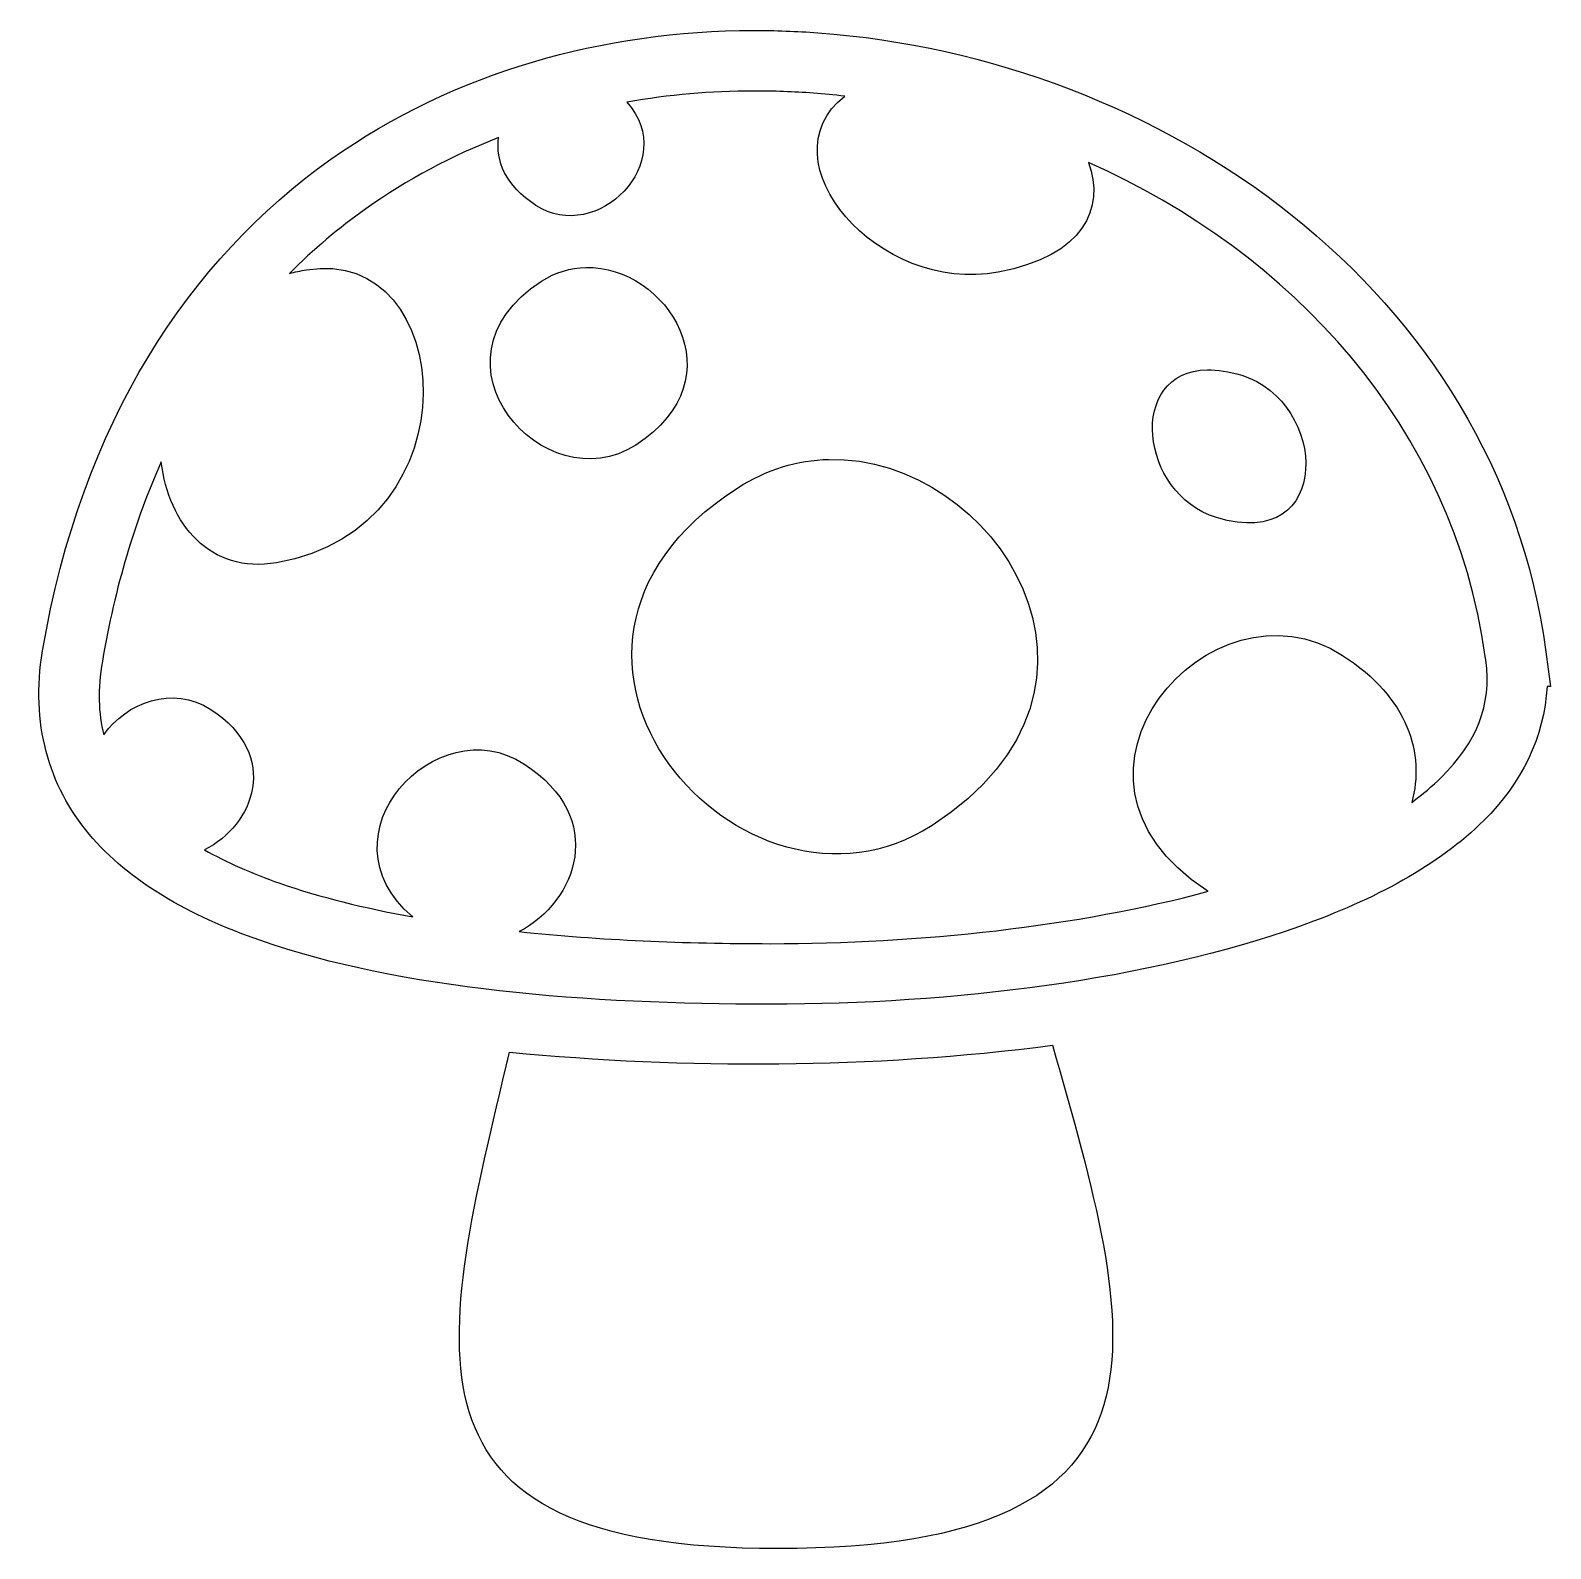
# Model space of a CAD drawing. Header units: centimetres. Extents: x -10 to 9.8, y -10 to 9.7.
import ezdxf

# ---------------------------------------------------------------- set-up
doc = ezdxf.new("R2010")
doc.units = ezdxf.units.CM
doc.header["$MEASUREMENT"] = 0
doc.layers.add('Layer 1', color=7, linetype='Continuous')

msp = doc.modelspace()

# ---------------------------------------------------------------- linework, layer by layer
at = {"layer": 'Layer 1'}
for points, knots in [([(-0.55345, 9.71575), (-2.50372, 9.71082), (-4.4391, 9.18317), (-6.0511, 8.03957), (-6.0511, 8.03957), (-7.89342, 6.73254), (-9.29551, 4.61739), (-9.79878, 1.64455), (-9.79878, 1.64455), (-9.95699, 0.71011), (-9.71824, -0.11229), (-9.19392, -0.73668), (-9.19392, -0.73668), (-8.66977, -1.36093), (-7.89228, -1.79742), (-6.97487, -2.11895), (-6.97487, -2.11895), (-5.14014, -2.76201), (-2.7046, -2.9505), (-0.33999, -2.9505), (-0.33999, -2.9505), (2.03807, -2.9505), (4.58789, -2.63728), (6.54258, -1.93847), (6.54258, -1.93847), (7.51995, -1.58898), (8.35285, -1.14403), (8.94088, -0.55873), (8.94088, -0.55873), (9.42286, -0.07907), (9.72795, 0.52035), (9.76189, 1.18466), (9.76189, 1.18466), (9.76189, 1.18466), (9.80802, 1.18467), (9.80802, 1.18467), (9.80802, 1.18467), (9.80802, 1.18467), (9.74738, 1.6314), (9.74738, 1.6314), (9.74738, 1.6314), (9.11465, 6.36159), (4.735, 9.35982), (0.28194, 9.68548), (0.28194, 9.68548), (0.00363, 9.7058), (-0.27485, 9.71647), (-0.55341, 9.71576), (-0.55341, 9.71576), (-0.55341, 9.71576), (-0.55345, 9.71575), (-0.55345, 9.71575)], [0, 0, 0, 0, 0.07142857, 0.07142857, 0.07142857, 0.07142857, 0.14285714, 0.14285714, 0.14285714, 0.14285714, 0.21428571, 0.21428571, 0.21428571, 0.21428571, 0.28571429, 0.28571429, 0.28571429, 0.28571429, 0.35714286, 0.35714286, 0.35714286, 0.35714286, 0.42857143, 0.42857143, 0.42857143, 0.42857143, 0.5, 0.5, 0.5, 0.5, 0.57142857, 0.57142857, 0.57142857, 0.57142857, 0.64285714, 0.64285714, 0.64285714, 0.64285714, 0.71428571, 0.71428571, 0.71428571, 0.71428571, 0.78571429, 0.78571429, 0.78571429, 0.78571429, 0.85714286, 0.85714286, 0.85714286, 0.85714286, 1, 1, 1, 1]), ([(-0.5508, 8.92776), (-0.29261, 8.92835), (-0.03475, 8.9189), (0.22404, 8.90006), (0.22404, 8.90006), (0.35957, 8.89011), (0.49467, 8.87699), (0.62991, 8.86181), (0.62991, 8.86181), (-0.43104, 8.01955), (1.06685, 6.27586), (2.62762, 6.57158), (2.62762, 6.57158), (3.74781, 6.78394), (4.01385, 7.40651), (3.8004, 7.99871), (3.8004, 7.99871), (6.44083, 6.81826), (8.5405, 4.56864), (8.9594, 1.57202), (8.9594, 1.57202), (8.9594, 1.57202), (8.96594, 1.52732), (8.96594, 1.52732), (8.96594, 1.52732), (9.04551, 0.93225), (8.84673, 0.45836), (8.38487, -0.00127), (8.38487, -0.00127), (8.27355, -0.11205), (8.14565, -0.21978), (8.00397, -0.32419), (8.00397, -0.32419), (8.17205, 0.30496), (7.9656, 1.02949), (7.10263, 1.58787), (7.10263, 1.58787), (5.39997, 2.6898), (3.03705, 0.01981), (5.3382, -1.46931), (5.3382, -1.46931), (5.34469, -1.47353), (5.3514, -1.47703), (5.35802, -1.48112), (5.35802, -1.48112), (3.66751, -1.93843), (1.59891, -2.16243), (-0.34001, -2.16243), (-0.34001, -2.16243), (-1.44131, -2.16243), (-2.55606, -2.11583), (-3.60276, -2.00569), (-3.60276, -2.00569), (-2.85445, -1.61808), (-2.44597, -0.53108), (-3.53951, 0.1765), (-3.53951, 0.1765), (-4.67699, 0.91267), (-6.2351, -0.7509), (-4.98638, -1.81328), (-4.98638, -1.81328), (-5.61544, -1.70035), (-6.19922, -1.55665), (-6.71527, -1.37579), (-6.71527, -1.37579), (-7.0791, -1.24827), (-7.40725, -1.10305), (-7.69441, -0.94091), (-7.69441, -0.94091), (-7.05557, -0.63325), (-6.69195, 0.28829), (-7.6126, 0.88412), (-7.6126, 0.88412), (-8.11048, 1.20628), (-8.70576, 0.97394), (-9.00414, 0.5534), (-9.00414, 0.5534), (-9.07507, 0.83382), (-9.08312, 1.14772), (-9.0213, 1.51272), (-9.0213, 1.51272), (-8.85727, 2.4814), (-8.59599, 3.34239), (-8.2557, 4.10344), (-8.2557, 4.10344), (-8.15787, 3.29563), (-7.62141, 2.64346), (-6.75621, 2.79227), (-6.75621, 2.79227), (-4.13357, 3.2433), (-4.42685, 6.93548), (-6.36742, 6.60185), (-6.36742, 6.60185), (-6.44417, 6.58861), (-6.5183, 6.57296), (-6.59007, 6.55437), (-6.59007, 6.55437), (-6.27794, 6.86738), (-5.94549, 7.14793), (-5.5952, 7.39646), (-5.5952, 7.39646), (-5.05781, 7.77766), (-4.47825, 8.08515), (-3.87028, 8.3215), (-3.87028, 8.3215), (-3.90966, 8.02337), (-3.78202, 7.69741), (-3.38408, 7.43989), (-3.38408, 7.43989), (-2.58879, 6.92531), (-1.51583, 8.00494), (-2.20072, 8.78404), (-2.20072, 8.78404), (-1.65928, 8.87892), (-1.10676, 8.92623), (-0.5509, 8.92766), (-0.5509, 8.92766), (-0.5509, 8.92766), (-0.5508, 8.92776), (-0.5508, 8.92776)], [0, 0, 0, 0, 0.03225806, 0.03225806, 0.03225806, 0.03225806, 0.06451613, 0.06451613, 0.06451613, 0.06451613, 0.09677419, 0.09677419, 0.09677419, 0.09677419, 0.12903226, 0.12903226, 0.12903226, 0.12903226, 0.16129032, 0.16129032, 0.16129032, 0.16129032, 0.19354839, 0.19354839, 0.19354839, 0.19354839, 0.22580645, 0.22580645, 0.22580645, 0.22580645, 0.25806452, 0.25806452, 0.25806452, 0.25806452, 0.29032258, 0.29032258, 0.29032258, 0.29032258, 0.32258065, 0.32258065, 0.32258065, 0.32258065, 0.35483871, 0.35483871, 0.35483871, 0.35483871, 0.38709677, 0.38709677, 0.38709677, 0.38709677, 0.41935484, 0.41935484, 0.41935484, 0.41935484, 0.4516129, 0.4516129, 0.4516129, 0.4516129, 0.48387097, 0.48387097, 0.48387097, 0.48387097, 0.51612903, 0.51612903, 0.51612903, 0.51612903, 0.5483871, 0.5483871, 0.5483871, 0.5483871, 0.58064516, 0.58064516, 0.58064516, 0.58064516, 0.61290323, 0.61290323, 0.61290323, 0.61290323, 0.64516129, 0.64516129, 0.64516129, 0.64516129, 0.67741935, 0.67741935, 0.67741935, 0.67741935, 0.70967742, 0.70967742, 0.70967742, 0.70967742, 0.74193548, 0.74193548, 0.74193548, 0.74193548, 0.77419355, 0.77419355, 0.77419355, 0.77419355, 0.80645161, 0.80645161, 0.80645161, 0.80645161, 0.83870968, 0.83870968, 0.83870968, 0.83870968, 0.87096774, 0.87096774, 0.87096774, 0.87096774, 0.90322581, 0.90322581, 0.90322581, 0.90322581, 0.93548387, 0.93548387, 0.93548387, 0.93548387, 1, 1, 1, 1]), ([(-2.73695, 6.63353), (-2.9305, 6.62868), (-3.12755, 6.57289), (-3.3128, 6.45297), (-3.3128, 6.45297), (-4.91535, 5.41593), (-3.27046, 3.55628), (-2.08466, 4.32349), (-2.08466, 4.32349), (-0.7325, 5.1986), (-1.69165, 6.6596), (-2.737, 6.63354), (-2.737, 6.63354), (-2.737, 6.63354), (-2.73695, 6.63353), (-2.73695, 6.63353)], [0, 0, 0, 0, 0.2, 0.2, 0.2, 0.2, 0.4, 0.4, 0.4, 0.4, 0.6, 0.6, 0.6, 0.6, 1, 1, 1, 1]), ([(5.34749, 5.30127), (4.29481, 5.28364), (4.46137, 3.68603), (5.46598, 3.37993), (5.46598, 3.37993), (6.99052, 2.91545), (6.91959, 4.88638), (5.79152, 5.23005), (5.79152, 5.23005), (5.62479, 5.2809), (5.47669, 5.30342), (5.34749, 5.30131), (5.34749, 5.30131), (5.34749, 5.30131), (5.34749, 5.30127), (5.34749, 5.30127)], [0, 0, 0, 0, 0.2, 0.2, 0.2, 0.2, 0.4, 0.4, 0.4, 0.4, 0.6, 0.6, 0.6, 0.6, 1, 1, 1, 1]), ([(0.42037, 4.13634), (0.02133, 4.12635), (-0.38377, 4.01055), (-0.76565, 3.76341), (-0.76565, 3.76341), (-4.06858, 1.62613), (-0.67689, -2.20504), (1.76704, -0.62332), (1.76704, -0.62332), (4.55392, 1.17995), (2.57481, 4.19015), (0.42032, 4.13635), (0.42032, 4.13635), (0.42032, 4.13635), (0.42037, 4.13634), (0.42037, 4.13634)], [0, 0, 0, 0, 0.2, 0.2, 0.2, 0.2, 0.4, 0.4, 0.4, 0.4, 0.6, 0.6, 0.6, 0.6, 1, 1, 1, 1]), ([(3.33127, -3.48282), (0.97653, -3.79212), (-1.44417, -3.79094), (-3.7279, -3.57373), (-3.7279, -3.57373), (-4.64801, -7.43809), (-5.36317, -10.0307), (-0.24116, -10.0307), (-0.24116, -10.0307), (5.23562, -10.0307), (4.39824, -7.22497), (3.33131, -3.48286), (3.33131, -3.48286), (3.33131, -3.48286), (3.33127, -3.48282), (3.33127, -3.48282)], [0, 0, 0, 0, 0.2, 0.2, 0.2, 0.2, 0.4, 0.4, 0.4, 0.4, 0.6, 0.6, 0.6, 0.6, 1, 1, 1, 1])]:
    msp.add_open_spline(points, degree=3, knots=knots, dxfattribs=at)

doc.saveas('drawing.dxf')
